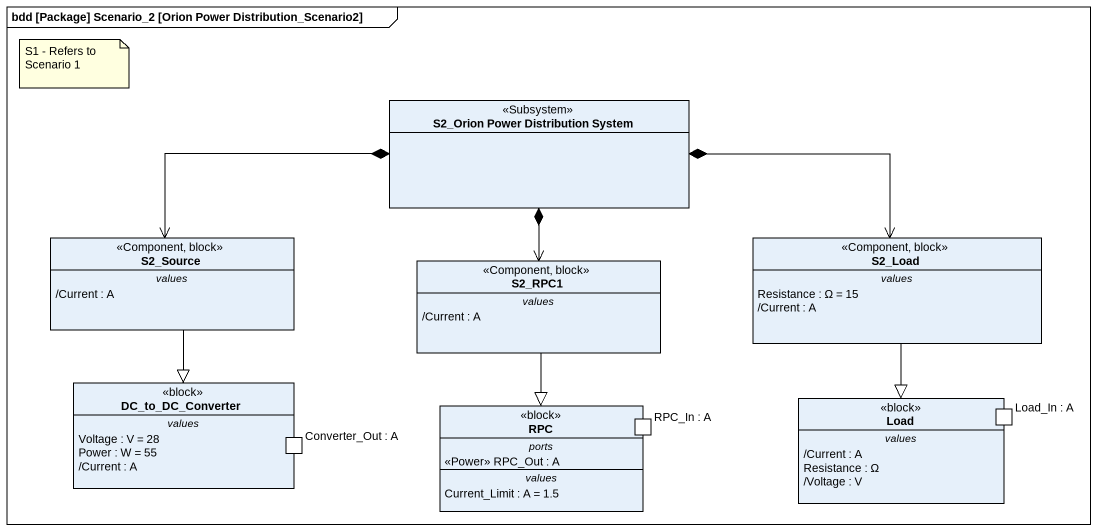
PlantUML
@startuml
mainframe bdd [Package] Scenario_2 [Orion Power Distribution_Scenario2]
hide circle
hide empty members
class "S2_Orion Power Distribution System" as S2_Orion_Power_Distribution <<Subsystem>>
class S2_Source <<Component, block>> {
  -- values --
  /Current : A
}
class S2_Load <<Component, block>> {
  -- values --
  Resistance : Ω = 15
  /Current : A
}
class S2_RPC1 <<Component, block>> {
  -- values --
  /Current : A
}
class DC_to_DC_Converter <<block>> {
  -- values --
  Voltage : V = 28
  Power : W = 55
  /Current : A
  -- ports --
  Converter_Out : A
}
class RPC <<block>> {
  -- ports --
  <<Power>> RPC_Out : A
  -- values --
  Current_Limit : A = 1.5
  -- ports --
  RPC_In : A
}
class Load <<block>> {
  -- values --
  /Current : A
  Resistance : Ω
  /Voltage : V
  -- ports --
  Load_In : A
}
S2_Orion_Power_Distribution *-left-> S2_Source
S2_Orion_Power_Distribution *-right-> S2_Load
S2_Orion_Power_Distribution *--> S2_RPC1
S2_Source --|> DC_to_DC_Converter
S2_Load --|> Load
S2_RPC1 --|> RPC
note as N1
  S1 - Refers to Scenario 1
end note
@enduml
